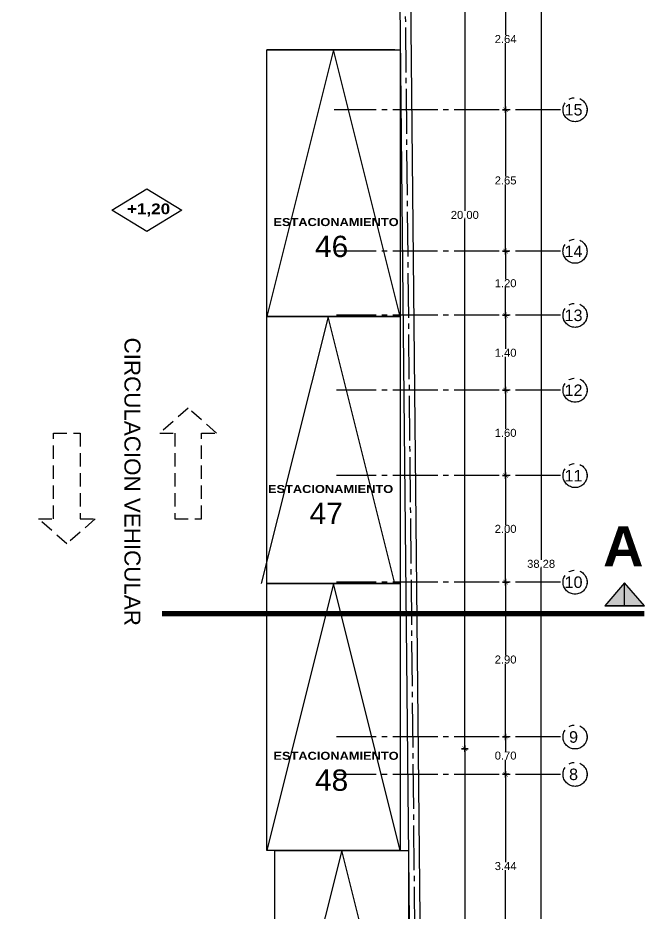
# Model space of a CAD drawing. Header units: millimetres. Extents: x 1217 to 2428, y 234 to 779.
# Drawn here: x 2372.17 to 2383.96, y 353.97 to 370.74 of the extents above; entities that cross this region are included whole.
import ezdxf

# ---------------------------------------------------------------- set-up
doc = ezdxf.new("R2010")
doc.units = ezdxf.units.MM
for name, pattern in [('ACAD_ISO04W100', [30, 24, -3, 0, -3]), ('DASHDOTX2', [0.84, 0.4, -0.2, 0.04, -0.2]), ('HIDDEN', [0.375, 0.25, -0.125])]:
    doc.linetypes.add(name, pattern=pattern)
doc.layers.get('0').update_dxf_attribs({"lineweight": 5})
for name, color, linetype in [('0.1', 251, 'Continuous'), ('COTAS', 252, 'Continuous'), ('Ejes', 8, 'Continuous'), ('MURO', 5, 'Continuous'), ('Pavimento', 8, 'Continuous'), ('Texto', 1, 'Continuous'), ('Textos', 2, 'Continuous')]:
    doc.layers.add(name, color=color, linetype=linetype)
doc.styles.add('DIM000', font='')
doc.styles.add('INTERARQ', font='arial.ttf')
doc.styles.get("Standard").update_dxf_attribs({"font": 'arial.ttf'})
doc.styles.get('DIM000').set_extended_font_data('Arial Black')
doc.dimstyles.new('ESCALA_1-50', dxfattribs={"dimtxt": 0.15, "dimasz": 0.06, "dimexe": 0.18, "dimexo": 0.0625, "dimgap": 0, "dimtad": 0, "dimtih": 1, "dimtoh": 1, "dimzin": 0, "dimdsep": 46, "dimtxsty": 'INTERARQ', "dimblk": 'DIMTICK', "dimcen": 0, "dimse1": 1, "dimse2": 1, "dimclrd": 256, "dimclre": 1, "dimclrt": 2, "dimadec": 0, "dimazin": 0, "dimtfac": 4.5, "dimtofl": 0, "dimtmove": 2, "dimatfit": 3, "dimldrblk": 'DIMTICK', "dimfxl": 1, "dimtolj": 1, "dimtzin": 0, "dimarcsym": 0})

# ---------------------------------------------------------------- blocks, each defined once
blk = doc.blocks.new('DIMTICK')
at = {"color": 1}
for p, q in [((-1, 0), (1, 0)), ((0, 1), (0, -1))]:
    blk.add_line(p, q, dxfattribs=at)
at = {"color": 3, "const_width": 0.141}
blk.add_lwpolyline([(0.71, 0.71), (-0.71, -0.71)], dxfattribs=at)
blk = doc.blocks.new('*D181')
at = {"layer": 'COTAS', "lineweight": -2, "ltscale": 3, "transparency": 16777216}
for p, q in [((2380.543, 356.986), (2380.543, 353.67)), ((2380.543, 350.202), (2380.543, 353.517))]:
    blk.add_line(p, q, dxfattribs=at)
at = {"layer": 'Defpoints', "color": 0, "ltscale": 3, "transparency": 16777216}
for p in [(2379.163, 357.046, 0), (2380.543, 357.046), (2379.286, 350.142)]:
    blk.add_point(p, dxfattribs=at)
at = {"layer": 'COTAS', "lineweight": -2, "ltscale": 3, "transparency": 16777216, "xscale": 0.06, "yscale": 0.06, "zscale": 0.06}
for p, rotation in [((2380.543, 357.046), 90), ((2380.543, 350.142), 270)]:
    blk.add_blockref('DIMTICK', p, dxfattribs=dict(at, rotation=rotation))
at = {"layer": 'COTAS', "color": 2, "ltscale": 3, "transparency": 16777216, "insert": (2380.543, 353.594), "char_height": 0.15, "attachment_point": 5, "style": 'INTERARQ'}
blk.add_mtext('\\A1;6.90', dxfattribs=at)
blk = doc.blocks.new('*D182')
at = {"layer": 'COTAS', "lineweight": -2, "ltscale": 3, "transparency": 16777216}
for p, q in [((2380.543, 376.986), (2380.543, 367.123)), ((2380.543, 357.106), (2380.543, 366.969))]:
    blk.add_line(p, q, dxfattribs=at)
at = {"layer": 'Defpoints', "color": 0, "ltscale": 3, "transparency": 16777216}
for p in [(2378.739, 377.046, 0), (2380.543, 377.046), (2379.163, 357.046, 0)]:
    blk.add_point(p, dxfattribs=at)
at = {"layer": 'COTAS', "lineweight": -2, "ltscale": 3, "transparency": 16777216, "xscale": 0.06, "yscale": 0.06, "zscale": 0.06}
for p, rotation in [((2380.543, 377.046), 90), ((2380.543, 357.046), 270)]:
    blk.add_blockref('DIMTICK', p, dxfattribs=dict(at, rotation=rotation))
at = {"layer": 'COTAS', "color": 2, "ltscale": 3, "transparency": 16777216, "insert": (2380.543, 367.046), "char_height": 0.15, "attachment_point": 5, "style": 'INTERARQ'}
blk.add_mtext('\\A1;20.00', dxfattribs=at)
blk = doc.blocks.new('*D188')
at = {"layer": 'COTAS', "lineweight": -2, "ltscale": 3, "transparency": 16777216}
for p, q in [((2381.307, 356.506), (2381.307, 354.922)), ((2381.307, 353.186), (2381.307, 354.769))]:
    blk.add_line(p, q, dxfattribs=at)
at = {"layer": 'Defpoints', "color": 0, "ltscale": 3, "transparency": 16777216}
for p in [(2379.671, 356.566, 0), (2381.307, 356.566), (2379.708, 353.126)]:
    blk.add_point(p, dxfattribs=at)
at = {"layer": 'COTAS', "lineweight": -2, "ltscale": 3, "transparency": 16777216, "xscale": 0.06, "yscale": 0.06, "zscale": 0.06}
for p, rotation in [((2381.307, 356.566), 90), ((2381.307, 353.126), 270)]:
    blk.add_blockref('DIMTICK', p, dxfattribs=dict(at, rotation=rotation))
at = {"layer": 'COTAS', "color": 2, "ltscale": 3, "transparency": 16777216, "insert": (2381.307, 354.846), "char_height": 0.15, "attachment_point": 5, "style": 'INTERARQ'}
blk.add_mtext('\\A1;3.44', dxfattribs=at)
blk = doc.blocks.new('*D189')
at = {"layer": 'COTAS', "lineweight": -2, "ltscale": 3, "transparency": 16777216}
for p, q in [((2381.307, 357.206), (2381.307, 356.992)), ((2381.307, 356.626), (2381.307, 356.839))]:
    blk.add_line(p, q, dxfattribs=at)
at = {"layer": 'Defpoints', "color": 0, "ltscale": 3, "transparency": 16777216}
for p in [(2379.664, 357.266, 0), (2381.307, 357.266), (2379.671, 356.566, 0)]:
    blk.add_point(p, dxfattribs=at)
at = {"layer": 'COTAS', "lineweight": -2, "ltscale": 3, "transparency": 16777216, "xscale": 0.06, "yscale": 0.06, "zscale": 0.06}
for p, rotation in [((2381.307, 357.266), 90), ((2381.307, 356.566), 270)]:
    blk.add_blockref('DIMTICK', p, dxfattribs=dict(at, rotation=rotation))
at = {"layer": 'COTAS', "color": 2, "ltscale": 3, "transparency": 16777216, "insert": (2381.307, 356.916), "char_height": 0.15, "attachment_point": 5, "style": 'INTERARQ'}
blk.add_mtext('\\A1;0.70', dxfattribs=at)
blk = doc.blocks.new('*D190')
at = {"layer": 'COTAS', "lineweight": -2, "ltscale": 3, "transparency": 16777216}
for p, q in [((2381.307, 360.106), (2381.307, 358.792)), ((2381.307, 357.326), (2381.307, 358.639))]:
    blk.add_line(p, q, dxfattribs=at)
at = {"layer": 'Defpoints', "color": 0, "ltscale": 3, "transparency": 16777216}
for p in [(2379.635, 360.166, 0), (2381.307, 360.166), (2379.664, 357.266, 0)]:
    blk.add_point(p, dxfattribs=at)
at = {"layer": 'COTAS', "lineweight": -2, "ltscale": 3, "transparency": 16777216, "xscale": 0.06, "yscale": 0.06, "zscale": 0.06}
for p, rotation in [((2381.307, 360.166), 90), ((2381.307, 357.266), 270)]:
    blk.add_blockref('DIMTICK', p, dxfattribs=dict(at, rotation=rotation))
at = {"layer": 'COTAS', "color": 2, "ltscale": 3, "transparency": 16777216, "insert": (2381.307, 358.716), "char_height": 0.15, "attachment_point": 5, "style": 'INTERARQ'}
blk.add_mtext('\\A1;2.90', dxfattribs=at)
blk = doc.blocks.new('*D191')
at = {"layer": 'COTAS', "lineweight": -2, "ltscale": 3, "transparency": 16777216}
for p, q in [((2381.307, 362.103), (2381.307, 361.241)), ((2381.307, 360.226), (2381.307, 361.088))]:
    blk.add_line(p, q, dxfattribs=at)
at = {"layer": 'Defpoints', "color": 0, "ltscale": 3, "transparency": 16777216}
for p in [(2379.616, 362.163, 0), (2381.307, 362.163), (2379.635, 360.166, 0)]:
    blk.add_point(p, dxfattribs=at)
at = {"layer": 'COTAS', "lineweight": -2, "ltscale": 3, "transparency": 16777216, "xscale": 0.06, "yscale": 0.06, "zscale": 0.06}
for p, rotation in [((2381.307, 362.163), 90), ((2381.307, 360.166), 270)]:
    blk.add_blockref('DIMTICK', p, dxfattribs=dict(at, rotation=rotation))
at = {"layer": 'COTAS', "color": 2, "ltscale": 3, "transparency": 16777216, "insert": (2381.307, 361.164), "char_height": 0.15, "attachment_point": 5, "style": 'INTERARQ'}
blk.add_mtext('\\A1;2.00', dxfattribs=at)
blk = doc.blocks.new('*D192')
at = {"layer": 'COTAS', "lineweight": -2, "ltscale": 3, "transparency": 16777216}
for p, q in [((2381.307, 363.703), (2381.307, 363.04)), ((2381.307, 362.223), (2381.307, 362.886))]:
    blk.add_line(p, q, dxfattribs=at)
at = {"layer": 'Defpoints', "color": 0, "ltscale": 3, "transparency": 16777216}
for p in [(2379.6, 363.763, 0), (2381.307, 363.763), (2379.616, 362.163, 0)]:
    blk.add_point(p, dxfattribs=at)
at = {"layer": 'COTAS', "lineweight": -2, "ltscale": 3, "transparency": 16777216, "xscale": 0.06, "yscale": 0.06, "zscale": 0.06}
for p, rotation in [((2381.307, 363.763), 90), ((2381.307, 362.163), 270)]:
    blk.add_blockref('DIMTICK', p, dxfattribs=dict(at, rotation=rotation))
at = {"layer": 'COTAS', "color": 2, "ltscale": 3, "transparency": 16777216, "insert": (2381.307, 362.963), "char_height": 0.15, "attachment_point": 5, "style": 'INTERARQ'}
blk.add_mtext('\\A1;1.60', dxfattribs=at)
blk = doc.blocks.new('*D193')
at = {"layer": 'COTAS', "lineweight": -2, "ltscale": 3, "transparency": 16777216}
for p, q in [((2381.307, 365.106), (2381.307, 364.541)), ((2381.307, 363.823), (2381.307, 364.388))]:
    blk.add_line(p, q, dxfattribs=at)
at = {"layer": 'Defpoints', "color": 0, "ltscale": 3, "transparency": 16777216}
for p in [(2379.889, 365.166, 0), (2381.307, 365.166), (2379.6, 363.763, 0)]:
    blk.add_point(p, dxfattribs=at)
at = {"layer": 'COTAS', "lineweight": -2, "ltscale": 3, "transparency": 16777216, "xscale": 0.06, "yscale": 0.06, "zscale": 0.06}
for p, rotation in [((2381.307, 365.166), 90), ((2381.307, 363.763), 270)]:
    blk.add_blockref('DIMTICK', p, dxfattribs=dict(at, rotation=rotation))
at = {"layer": 'COTAS', "color": 2, "ltscale": 3, "transparency": 16777216, "insert": (2381.307, 364.464), "char_height": 0.15, "attachment_point": 5, "style": 'INTERARQ'}
blk.add_mtext('\\A1;1.40', dxfattribs=at)
blk = doc.blocks.new('*D194')
at = {"layer": 'COTAS', "lineweight": -2, "ltscale": 3, "transparency": 16777216}
for p, q in [((2381.307, 366.306), (2381.307, 365.842)), ((2381.307, 365.226), (2381.307, 365.689))]:
    blk.add_line(p, q, dxfattribs=at)
at = {"layer": 'Defpoints', "color": 0, "ltscale": 3, "transparency": 16777216}
for p in [(2379.898, 366.366, 0), (2381.307, 366.366), (2379.889, 365.166, 0)]:
    blk.add_point(p, dxfattribs=at)
at = {"layer": 'COTAS', "lineweight": -2, "ltscale": 3, "transparency": 16777216, "xscale": 0.06, "yscale": 0.06, "zscale": 0.06}
for p, rotation in [((2381.307, 366.366), 90), ((2381.307, 365.166), 270)]:
    blk.add_blockref('DIMTICK', p, dxfattribs=dict(at, rotation=rotation))
at = {"layer": 'COTAS', "color": 2, "ltscale": 3, "transparency": 16777216, "insert": (2381.307, 365.766), "char_height": 0.15, "attachment_point": 5, "style": 'INTERARQ'}
blk.add_mtext('\\A1;1.20', dxfattribs=at)
blk = doc.blocks.new('*D195')
at = {"layer": 'COTAS', "lineweight": -2, "ltscale": 3, "transparency": 16777216}
for p, q in [((2381.307, 368.958), (2381.307, 367.769)), ((2381.307, 366.426), (2381.307, 367.616))]:
    blk.add_line(p, q, dxfattribs=at)
at = {"layer": 'Defpoints', "color": 0, "ltscale": 3, "transparency": 16777216}
for p in [(2379.943, 369.018, 0), (2381.307, 369.018), (2379.898, 366.366, 0)]:
    blk.add_point(p, dxfattribs=at)
at = {"layer": 'COTAS', "lineweight": -2, "ltscale": 3, "transparency": 16777216, "xscale": 0.06, "yscale": 0.06, "zscale": 0.06}
for p, rotation in [((2381.307, 369.018), 90), ((2381.307, 366.366), 270)]:
    blk.add_blockref('DIMTICK', p, dxfattribs=dict(at, rotation=rotation))
at = {"layer": 'COTAS', "color": 2, "ltscale": 3, "transparency": 16777216, "insert": (2381.307, 367.692), "char_height": 0.15, "attachment_point": 5, "style": 'INTERARQ'}
blk.add_mtext('\\A1;2.65', dxfattribs=at)
blk = doc.blocks.new('*D196')
at = {"layer": 'COTAS', "lineweight": -2, "ltscale": 3, "transparency": 16777216}
for p, q in [((2381.307, 371.603), (2381.307, 370.417)), ((2381.307, 369.078), (2381.307, 370.264))]:
    blk.add_line(p, q, dxfattribs=at)
at = {"layer": 'Defpoints', "color": 0, "ltscale": 3, "transparency": 16777216}
for p in [(2380.691, 371.663, 0), (2381.307, 371.663), (2379.925, 369.018, 0)]:
    blk.add_point(p, dxfattribs=at)
at = {"layer": 'COTAS', "lineweight": -2, "ltscale": 3, "transparency": 16777216, "xscale": 0.06, "yscale": 0.06, "zscale": 0.06}
for p, rotation in [((2381.307, 371.663), 90), ((2381.307, 369.018), 270)]:
    blk.add_blockref('DIMTICK', p, dxfattribs=dict(at, rotation=rotation))
at = {"layer": 'COTAS', "color": 2, "ltscale": 3, "transparency": 16777216, "insert": (2381.307, 370.341), "char_height": 0.15, "attachment_point": 5, "style": 'INTERARQ'}
blk.add_mtext('\\A1;2.64', dxfattribs=at)
blk = doc.blocks.new('*D198')
at = {"layer": 'COTAS', "lineweight": -2, "ltscale": 3, "transparency": 16777216}
for p, q in [((2381.972, 379.591), (2381.972, 360.586)), ((2381.972, 341.427), (2381.972, 360.432))]:
    blk.add_line(p, q, dxfattribs=at)
at = {"layer": 'Defpoints', "color": 0, "ltscale": 3, "transparency": 16777216}
for p in [(2379.436, 379.651, 0), (2379.826, 341.367, 0), (2381.972, 341.367)]:
    blk.add_point(p, dxfattribs=at)
at = {"layer": 'COTAS', "lineweight": -2, "ltscale": 3, "transparency": 16777216, "xscale": 0.06, "yscale": 0.06, "zscale": 0.06}
for p, rotation in [((2381.972, 379.651), 90), ((2381.972, 341.367), 270)]:
    blk.add_blockref('DIMTICK', p, dxfattribs=dict(at, rotation=rotation))
at = {"layer": 'COTAS', "color": 2, "ltscale": 3, "transparency": 16777216, "insert": (2381.972, 360.509), "char_height": 0.15, "attachment_point": 5, "style": 'INTERARQ'}
blk.add_mtext('\\A1;38.28', dxfattribs=at)

msp = doc.modelspace()

# ---------------------------------------------------------------- hatches: boundary and pattern name
at = {"layer": '0.1', "ltscale": 3}
h = msp.add_hatch(color=256, dxfattribs=at)
h.dxf.hatch_style = 1
h.paths.add_polyline_path([(2383.53479, 360.15506), (2383.16344, 359.72463), (2383.53479, 359.72463)])
h.paths.add_polyline_path([(2383.53479, 360.15506), (2383.53479, 359.72463), (2383.90614, 359.72463)])

# ---------------------------------------------------------------- linework, layer by layer
at = {"layer": '0.1', "color": 8, "linetype": 'HIDDEN', "elevation": 0}
for points in [[(2375.36308, 363.42734), (2374.83206, 362.95789), (2375.11308, 362.95789), (2375.11308, 361.35271), (2375.61308, 361.35271), (2375.61308, 362.95789), (2375.8941, 362.95789)], [(2373.08956, 360.88326), (2372.55854, 361.35271), (2372.83956, 361.35271), (2372.83956, 362.95789), (2373.33956, 362.95789), (2373.33956, 361.35271), (2373.62059, 361.35271)]]:
    msp.add_lwpolyline(points, close=True, dxfattribs=at)
at = {"layer": '0.1', "ltscale": 3, "elevation": 0}
msp.add_lwpolyline([(2383.90614, 359.72463), (2383.16344, 359.72463), (2383.53479, 359.72463), (2383.53479, 360.15506), (2383.16344, 359.72463), (2383.90614, 359.72463), (2383.53479, 360.15506)], dxfattribs=at)
at = {"layer": '0.1', "color": 1, "linetype": 'DASHDOTX2', "ltscale": 1.5, "const_width": 0.1, "elevation": 0}
msp.add_lwpolyline([(2374.87223, 359.57854), (2383.90614, 359.57854), (2383.90614, 359.57854)], dxfattribs=at)
at = {"layer": 'Ejes', "linetype": 'ACAD_ISO04W100', "ltscale": 0.035, "elevation": 0}
for points in [[(2379.31303, 382.05671), (2379.7599, 338.2167)], [(2382.33495, 369.01825), (2378.09799, 369.01825)], [(2382.33404, 366.36613), (2378.14211, 366.36613)], [(2382.33495, 365.16568), (2378.14211, 365.16568)], [(2382.33495, 363.76285), (2378.14211, 363.76285)], [(2382.33495, 362.16329), (2378.14211, 362.16329)], [(2382.33495, 360.16568), (2378.14211, 360.16568)], [(2382.33495, 357.26569), (2378.14211, 357.26569)], [(2382.33495, 356.56572), (2378.14211, 356.56572)]]:
    msp.add_lwpolyline(points, dxfattribs=at)
at = {"layer": 'Ejes', "linetype": 'ACAD_ISO04W100', "ltscale": 0.035}
for centre in [(2382.60715, 369.01825, 0), (2382.60714, 369.01824, 0), (2382.60624, 366.36613, 0), (2382.60623, 366.36613, 0), (2382.60715, 365.16568, 0), (2382.60714, 365.16567, 0), (2382.60715, 363.76284, 0), (2382.60714, 363.76284, 0), (2382.60715, 362.16329, 0), (2382.60714, 362.16328, 0), (2382.60715, 360.16568, 0), (2382.60714, 360.16567, 0), (2382.60715, 357.26569, 0), (2382.60714, 357.26569, 0), (2382.60715, 356.56572, 0), (2382.60714, 356.56571, 0)]:
    msp.add_circle(centre, 0.22498, dxfattribs=at)
at = {"layer": 'MURO', "color": 1, "ltscale": 3}
msp.add_line((2379.23255, 370.14118, 0), (2376.83448, 370.14118, 0), dxfattribs=at)
at = {"layer": 'MURO', "color": 5, "elevation": 0}
for points in [[(2348.21908, 343.93864), (2348.0196, 343.93864), (2347.73943, 368.81979), (2347.73715, 369.02204), (2347.61806, 379.61869), (2358.72793, 379.67826), (2379.43592, 379.81113), (2379.82617, 341.52665)], [(2348.21908, 343.93864), (2347.93941, 368.82204), (2347.93714, 369.02429), (2347.82031, 379.41977), (2358.72911, 379.47827), (2358.72911, 379.47827), (2379.23796, 379.60985), (2379.62616, 341.52665)]]:
    msp.add_lwpolyline(points, dxfattribs=at)
at = {"layer": 'MURO', "color": 1, "ltscale": 3, "elevation": 0}
for points in [[(2379.33448, 365.14118), (2376.83448, 365.14118), (2376.83448, 370.14118), (2379.33448, 370.14118), (2379.33448, 365.14118)], [(2379.33448, 360.14118), (2376.83448, 360.14118), (2376.83448, 365.14118), (2379.33448, 365.14118), (2379.33448, 360.14118)], [(2379.33448, 355.14118), (2376.83448, 355.14118), (2376.83448, 360.14118), (2379.33448, 360.14118), (2379.33448, 355.14118)], [(2379.53834, 350.14174), (2376.98738, 350.14174), (2376.98738, 355.14174), (2379.48738, 355.14174), (2379.48738, 350.14174)]]:
    msp.add_lwpolyline(points, dxfattribs=at)
at = {"layer": 'Pavimento', "color": 251, "ltscale": 3, "elevation": 0}
for points in [[(2379.33448, 365.14118), (2378.08448, 370.14118), (2376.83448, 365.14118)], [(2379.23256, 360.14014), (2377.98256, 365.14014), (2376.73256, 360.14014)], [(2379.33448, 355.14118), (2378.08448, 360.14118), (2376.83448, 355.14118)], [(2379.48738, 350.14174), (2378.23738, 355.14174), (2376.98738, 350.14174)]]:
    msp.add_lwpolyline(points, dxfattribs=at)
at = {"layer": 'Textos', "color": 4}
msp.add_lwpolyline([(2374.58742, 367.53669), (2375.24234, 367.13554), (2374.58742, 366.7344), (2373.93249, 367.13554)], close=True, dxfattribs=at)

# ---------------------------------------------------------------- texts
at = {"layer": 'Ejes', "char_height": 0.216, "width": 0.344369, "attachment_point": 5}
for s, insert in [('15', (2382.57914, 369.0165, 0)), ('14', (2382.57823, 366.36439, 0)), ('13', (2382.57914, 365.16393, 0)), ('12', (2382.57914, 363.7611, 0)), ('11', (2382.57914, 362.16154, 0)), ('10', (2382.57914, 360.16393, 0)), ('9', (2382.57914, 357.26395, 0)), ('8', (2382.57914, 356.56397, 0))]:
    msp.add_mtext(s, dxfattribs=dict(at, insert=insert))
at = {"layer": 'Texto', "attachment_point": 5}
for s, insert, char_height, width in [('46', (2378.04834, 366.45408, 0), 0.4, 1.5818117), ('47', (2377.94642, 361.45304, 0), 0.4, 1.5818117), ('{\\fArial|b1|i0|c0|p34;A}', (2383.51072, 360.83769, 0), 0.75, 2.965897), ('48', (2378.04834, 356.45408, 0), 0.4, 1.5818117)]:
    msp.add_mtext(s, dxfattribs=dict(at, insert=insert, char_height=char_height, width=width))
at = {"layer": 'Texto', "insert": (2374.31673, 362.04779, 0), "char_height": 0.3, "width": 6.8254388, "attachment_point": 5, "rotation": 270}
msp.add_mtext('{\\fArial|b0|i0|c0|p34;CIRCULACION VEHICULAR}', dxfattribs=at)
at = {"layer": 'Textos', "color": 4, "style": 'DIM000'}
msp.add_text('+1,20', height=0.2, dxfattribs=at).set_placement((2374.21673, 367.06093))
at = {"layer": 'Textos', "color": 7, "style": 'DIM000'}
for p in [(2376.95901, 366.83783, 0), (2376.85709, 361.83679, 0), (2376.95901, 356.83783, 0)]:
    msp.add_text('ESTACIONAMIENTO', height=0.15, dxfattribs=at).set_placement(p)

# ---------------------------------------------------------------- dimensions: what is measured, and where the dimension line sits
at = {"layer": 'COTAS', "ltscale": 3}
for base, p1, p2, picture, middle in [((2381.97234, 341.36665), (2379.43592, 379.65113, 0), (2379.82617, 341.36665, 0), '*D198', (2381.97234, 360.50889)), ((2380.54252, 377.04595), (2379.16324, 357.04595, 0), (2378.7387, 377.04595, 0), '*D182', (2380.54252, 367.04595)), ((2381.30731, 371.66281), (2379.92514, 369.01825, 0), (2380.69113, 371.66281, 0), '*D196', (2381.30731, 370.34053)), ((2381.30731, 369.01825), (2379.89773, 366.36613, 0), (2379.94311, 369.01825, 0), '*D195', (2381.30731, 367.69219)), ((2381.30731, 366.36613), (2379.88927, 365.1655, 0), (2379.89773, 366.36613, 0), '*D194', (2381.30731, 365.76582)), ((2381.30731, 365.1655), (2379.59951, 363.76285, 0), (2379.88927, 365.1655, 0), '*D193', (2381.30731, 364.46417)), ((2381.30731, 363.76285), (2379.61581, 362.16329, 0), (2379.59951, 363.76285, 0), '*D192', (2381.30731, 362.96307)), ((2381.30731, 362.16329), (2379.63454, 360.16554, 0), (2379.61581, 362.16329, 0), '*D191', (2381.30731, 361.16441)), ((2381.30731, 360.16554), (2379.6641, 357.26569, 0), (2379.63454, 360.16554, 0), '*D190', (2381.30731, 358.71562)), ((2381.30731, 357.26569), (2379.67124, 356.56561, 0), (2379.6641, 357.26569, 0), '*D189', (2381.30731, 356.91565)), ((2380.54252, 357.04595), (2379.28622, 350.14174), (2379.16324, 357.04595, 0), '*D181', (2380.54252, 353.59384)), ((2381.30731, 356.56561), (2379.70794, 353.12574), (2379.67124, 356.56561, 0), '*D188', (2381.30731, 354.84567))]:
    dim = msp.add_linear_dim(base=base, p1=p1, p2=p2, angle=90, dimstyle='ESCALA_1-50', dxfattribs=at)
    dim.commit()
    dim.dimension.update_dxf_attribs({"geometry": picture, "text_midpoint": middle})

doc.saveas('drawing.dxf')
